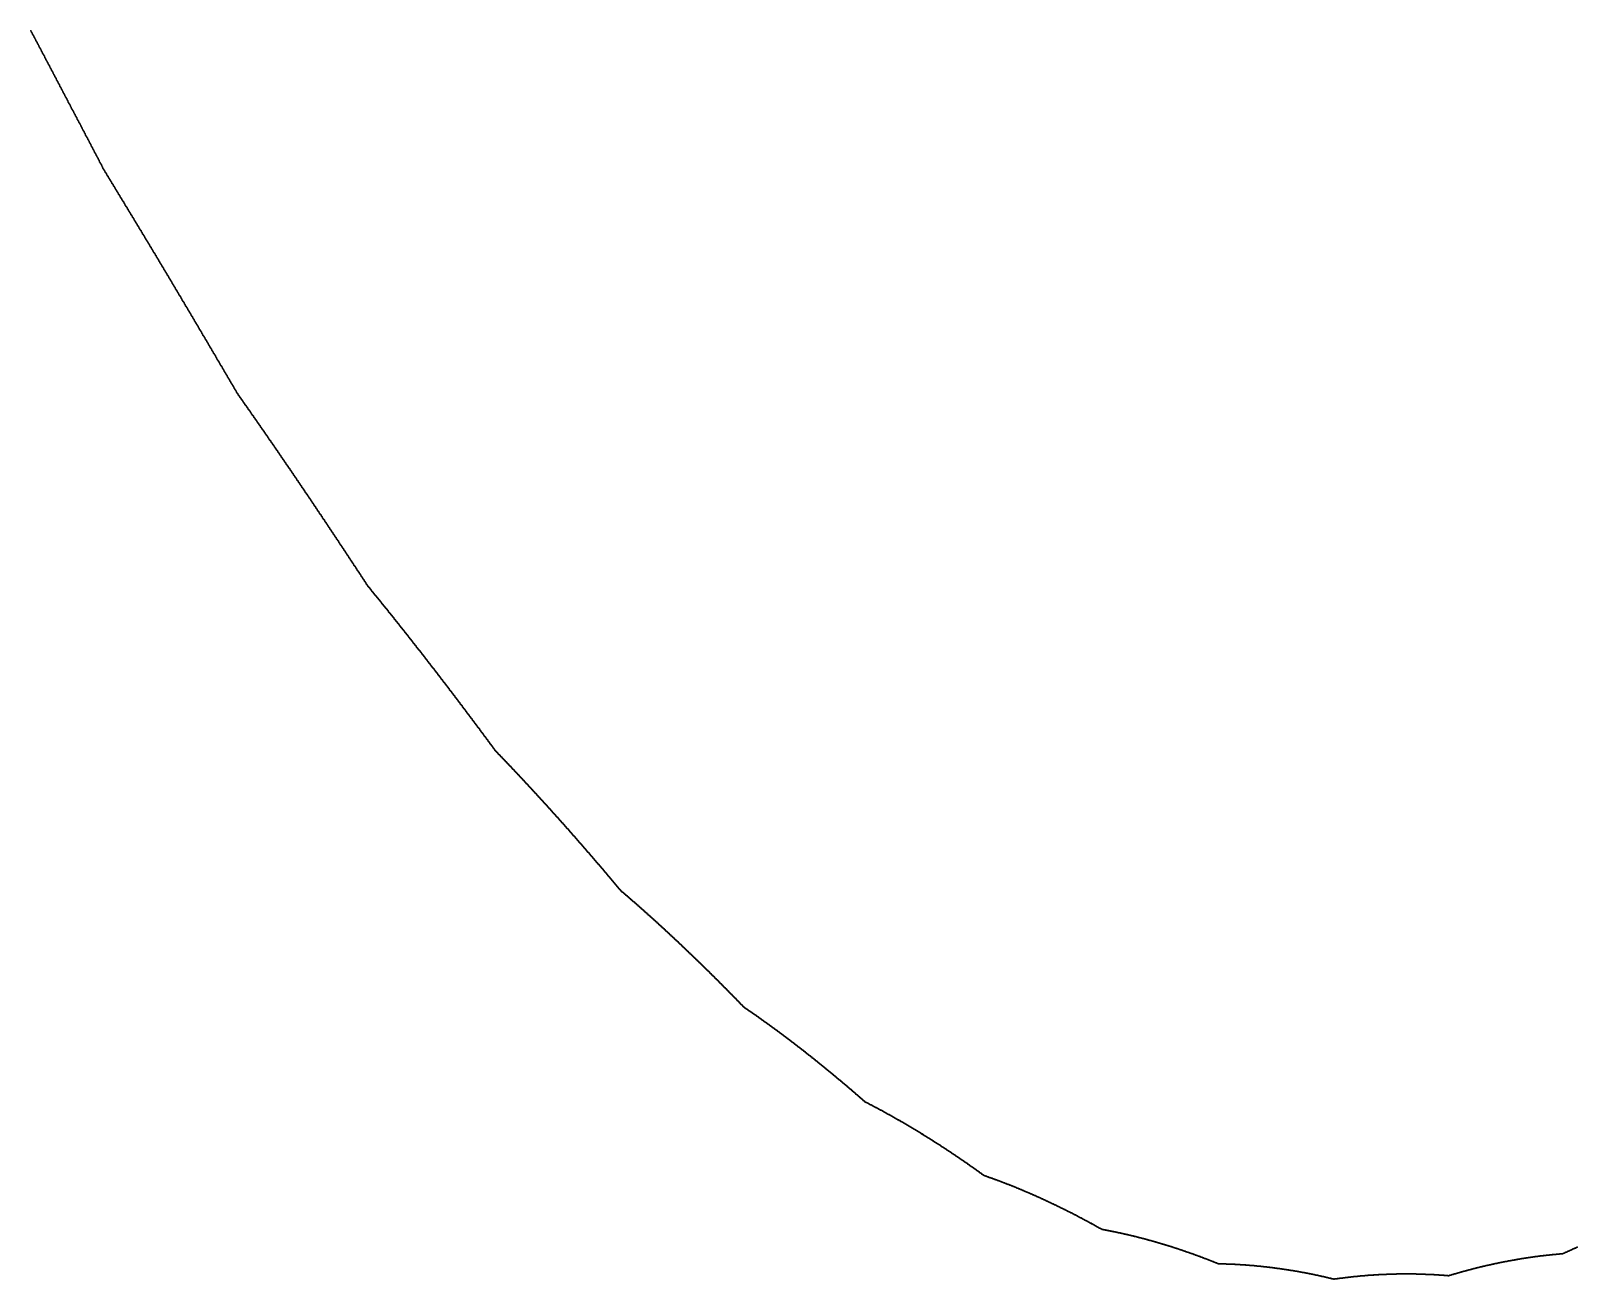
# Model space of a CAD drawing. Header units: metres. Extents: x 0 to 360, y 46 to 216.
# Drawn here: x 253.85 to 269.99, y 46.34 to 59.37 of the extents above; entities that cross this region are included whole.
import ezdxf

# ---------------------------------------------------------------- set-up
doc = ezdxf.new("R2010")
doc.units = ezdxf.units.M

msp = doc.modelspace()

# ---------------------------------------------------------------- linework, layer by layer
for p in [(253.853, 59.369), (253.859, 59.358), (253.864, 59.347), (253.87, 59.336), (253.876, 59.325), (253.882, 59.314), (253.888, 59.303), (253.893, 59.292), (253.899, 59.281), (253.905, 59.27), (253.911, 59.259), (253.917, 59.248), (253.923, 59.237), (253.928, 59.226), (253.934, 59.215), (253.94, 59.203), (253.946, 59.192), (253.952, 59.181), (253.958, 59.17), (253.963, 59.159), (253.969, 59.148), (253.975, 59.137), (253.981, 59.126), (253.987, 59.115), (253.993, 59.104), (253.998, 59.093), (254.004, 59.082), (254.01, 59.071), (254.016, 59.06), (254.022, 59.048), (254.028, 59.037), (254.033, 59.026), (254.039, 59.015), (254.045, 59.004), (254.051, 58.993), (254.057, 58.982), (254.063, 58.971), (254.068, 58.96), (254.074, 58.949), (254.08, 58.938), (254.086, 58.927), (254.092, 58.915), (254.098, 58.904), (254.103, 58.893), (254.109, 58.882), (254.115, 58.871), (254.121, 58.86), (254.127, 58.849), (254.133, 58.838), (254.138, 58.827), (254.144, 58.816), (254.15, 58.805), (254.156, 58.793), (254.162, 58.782), (254.168, 58.771), (254.173, 58.76), (254.179, 58.749), (254.185, 58.738), (254.191, 58.727), (254.197, 58.716), (254.203, 58.705), (254.208, 58.694), (254.214, 58.682), (254.22, 58.671), (254.226, 58.66), (254.232, 58.649), (254.238, 58.638), (254.243, 58.627), (254.249, 58.616), (254.255, 58.605), (254.261, 58.594), (254.267, 58.583), (254.273, 58.571), (254.278, 58.56), (254.284, 58.549), (254.29, 58.538), (254.296, 58.527), (254.302, 58.516), (254.308, 58.505), (254.313, 58.494), (254.319, 58.483), (254.325, 58.471), (254.331, 58.46), (254.337, 58.449), (254.343, 58.438), (254.348, 58.427), (254.354, 58.416), (254.36, 58.405), (254.366, 58.394), (254.372, 58.382), (254.378, 58.371), (254.383, 58.36), (254.389, 58.349), (254.395, 58.338), (254.401, 58.327), (254.407, 58.316), (254.413, 58.305), (254.418, 58.294), (254.424, 58.282), (254.43, 58.271), (254.436, 58.26), (254.442, 58.249), (254.448, 58.238), (254.453, 58.227), (254.459, 58.216), (254.465, 58.205), (254.471, 58.193), (254.477, 58.182), (254.483, 58.171), (254.488, 58.16), (254.494, 58.149), (254.5, 58.138), (254.506, 58.127), (254.512, 58.115), (254.518, 58.104), (254.523, 58.093), (254.529, 58.082), (254.535, 58.071), (254.541, 58.06), (254.547, 58.049), (254.553, 58.038), (254.558, 58.026), (254.564, 58.015), (254.57, 58.004), (254.576, 57.993), (254.582, 57.982), (254.588, 57.971), (254.593, 57.96), (254.599, 57.948), (254.605, 57.936), (254.611, 57.924), (254.617, 57.914), (254.623, 57.905), (254.628, 57.895), (254.634, 57.886), (254.64, 57.876), (254.646, 57.867), (254.652, 57.857), (254.658, 57.848), (254.663, 57.838), (254.669, 57.829), (254.675, 57.819), (254.681, 57.81), (254.687, 57.8), (254.693, 57.79), (254.698, 57.781), (254.704, 57.771), (254.71, 57.762), (254.716, 57.752), (254.722, 57.743), (254.728, 57.733), (254.733, 57.723), (254.739, 57.714), (254.745, 57.704), (254.751, 57.695), (254.757, 57.685), (254.763, 57.676), (254.768, 57.666), (254.774, 57.656), (254.78, 57.647), (254.786, 57.637), (254.792, 57.628), (254.798, 57.618), (254.803, 57.608), (254.809, 57.599), (254.815, 57.589), (254.821, 57.58), (254.827, 57.57), (254.833, 57.56), (254.838, 57.551), (254.844, 57.541), (254.85, 57.532), (254.856, 57.522), (254.862, 57.512), (254.868, 57.503), (254.873, 57.493), (254.879, 57.483), (254.885, 57.474), (254.891, 57.464), (254.897, 57.454), (254.903, 57.445), (254.908, 57.435), (254.914, 57.426), (254.92, 57.416), (254.926, 57.406), (254.932, 57.397), (254.938, 57.387), (254.943, 57.377), (254.949, 57.368), (254.955, 57.358), (254.961, 57.348), (254.967, 57.339), (254.973, 57.329), (254.978, 57.319), (254.984, 57.31), (254.99, 57.3), (254.996, 57.29), (255.002, 57.281), (255.008, 57.271), (255.013, 57.261), (255.019, 57.252), (255.025, 57.242), (255.031, 57.232), (255.037, 57.222), (255.043, 57.213), (255.048, 57.203), (255.054, 57.193), (255.06, 57.184), (255.066, 57.174), (255.072, 57.164), (255.078, 57.155), (255.083, 57.145), (255.089, 57.135), (255.095, 57.125), (255.101, 57.116), (255.107, 57.106), (255.113, 57.096), (255.118, 57.087), (255.124, 57.077), (255.13, 57.067), (255.136, 57.057), (255.142, 57.048), (255.148, 57.038), (255.153, 57.028), (255.159, 57.019), (255.165, 57.009), (255.171, 56.999), (255.177, 56.989), (255.183, 56.98), (255.188, 56.97), (255.194, 56.96), (255.2, 56.95), (255.206, 56.941), (255.212, 56.931), (255.218, 56.921), (255.223, 56.911), (255.229, 56.902), (255.235, 56.892), (255.241, 56.882), (255.247, 56.872), (255.253, 56.862), (255.258, 56.853), (255.264, 56.843), (255.27, 56.833), (255.276, 56.823), (255.282, 56.814), (255.288, 56.804), (255.293, 56.794), (255.299, 56.784), (255.305, 56.774), (255.311, 56.765), (255.317, 56.755), (255.323, 56.745), (255.328, 56.735), (255.334, 56.726), (255.34, 56.716), (255.346, 56.706), (255.352, 56.696), (255.358, 56.686), (255.363, 56.677), (255.369, 56.667), (255.375, 56.657), (255.381, 56.647), (255.387, 56.637), (255.393, 56.627), (255.398, 56.618), (255.404, 56.608), (255.41, 56.598), (255.416, 56.588), (255.422, 56.578), (255.428, 56.569), (255.433, 56.559), (255.439, 56.549), (255.445, 56.539), (255.451, 56.529), (255.457, 56.519), (255.463, 56.51), (255.468, 56.5), (255.474, 56.49), (255.48, 56.48), (255.486, 56.47), (255.492, 56.46), (255.498, 56.451), (255.503, 56.441), (255.509, 56.431), (255.515, 56.421), (255.521, 56.411), (255.527, 56.401), (255.533, 56.391), (255.538, 56.382), (255.544, 56.372), (255.55, 56.362), (255.556, 56.352), (255.562, 56.342), (255.568, 56.332), (255.574, 56.322), (255.579, 56.313), (255.585, 56.303), (255.591, 56.293), (255.597, 56.283), (255.603, 56.273), (255.609, 56.263), (255.614, 56.253), (255.62, 56.243), (255.626, 56.234), (255.632, 56.224), (255.638, 56.214), (255.644, 56.204), (255.649, 56.194), (255.655, 56.184), (255.661, 56.174), (255.667, 56.164), (255.673, 56.154), (255.679, 56.145), (255.684, 56.135), (255.69, 56.125), (255.696, 56.115), (255.702, 56.105), (255.708, 56.095), (255.714, 56.085), (255.719, 56.075), (255.725, 56.065), (255.731, 56.055), (255.737, 56.045), (255.743, 56.036), (255.749, 56.026), (255.754, 56.016), (255.76, 56.006), (255.766, 55.996), (255.772, 55.986), (255.778, 55.976), (255.784, 55.966), (255.789, 55.956), (255.795, 55.946), (255.801, 55.936), (255.807, 55.926), (255.813, 55.916), (255.819, 55.907), (255.824, 55.897), (255.83, 55.887), (255.836, 55.877), (255.842, 55.867), (255.848, 55.857), (255.854, 55.847), (255.859, 55.837), (255.865, 55.827), (255.871, 55.817), (255.877, 55.807), (255.883, 55.797), (255.889, 55.787), (255.894, 55.777), (255.9, 55.767), (255.906, 55.757), (255.912, 55.747), (255.918, 55.737), (255.924, 55.727), (255.929, 55.717), (255.935, 55.708), (255.941, 55.698), (255.947, 55.688), (255.953, 55.678), (255.959, 55.668), (255.965, 55.658), (255.97, 55.648), (255.976, 55.638), (255.982, 55.628), (255.988, 55.618), (255.994, 55.608), (256, 55.596), (256.005, 55.587), (256.011, 55.578), (256.017, 55.57), (256.023, 55.562), (256.029, 55.553), (256.035, 55.545), (256.04, 55.537), (256.046, 55.529), (256.052, 55.52), (256.058, 55.512), (256.064, 55.504), (256.07, 55.495), (256.075, 55.487), (256.081, 55.479), (256.087, 55.47), (256.093, 55.462), (256.099, 55.454), (256.105, 55.445), (256.11, 55.437), (256.116, 55.429), (256.122, 55.42), (256.128, 55.412), (256.134, 55.404), (256.14, 55.395), (256.145, 55.387), (256.151, 55.379), (256.157, 55.37), (256.163, 55.362), (256.169, 55.354), (256.175, 55.345), (256.18, 55.337), (256.186, 55.329), (256.192, 55.32), (256.198, 55.312), (256.204, 55.303), (256.21, 55.295), (256.215, 55.287), (256.221, 55.278), (256.227, 55.27), (256.233, 55.262), (256.239, 55.253), (256.245, 55.245), (256.25, 55.236), (256.256, 55.228), (256.262, 55.219), (256.268, 55.211), (256.274, 55.203), (256.28, 55.194), (256.286, 55.186), (256.291, 55.177), (256.297, 55.169), (256.303, 55.161), (256.309, 55.152), (256.315, 55.144), (256.321, 55.135), (256.326, 55.127), (256.332, 55.118), (256.338, 55.11), (256.344, 55.101), (256.35, 55.093), (256.356, 55.084), (256.361, 55.076), (256.367, 55.068), (256.373, 55.059), (256.379, 55.051), (256.385, 55.042), (256.391, 55.034), (256.396, 55.025), (256.402, 55.017), (256.408, 55.008), (256.414, 55), (256.42, 54.991), (256.426, 54.983), (256.431, 54.974), (256.437, 54.966), (256.443, 54.957), (256.449, 54.949), (256.455, 54.94), (256.461, 54.932), (256.466, 54.923), (256.472, 54.915), (256.478, 54.906), (256.484, 54.898), (256.49, 54.889), (256.496, 54.881), (256.501, 54.872), (256.507, 54.863), (256.513, 54.855), (256.519, 54.846), (256.525, 54.838), (256.531, 54.829), (256.537, 54.821), (256.542, 54.812), (256.548, 54.804), (256.554, 54.795), (256.56, 54.786), (256.566, 54.778), (256.572, 54.769), (256.577, 54.761), (256.583, 54.752), (256.589, 54.744), (256.595, 54.735), (256.601, 54.726), (256.607, 54.718), (256.612, 54.709), (256.618, 54.701), (256.624, 54.692), (256.63, 54.683), (256.636, 54.675), (256.642, 54.666), (256.647, 54.658), (256.653, 54.649), (256.659, 54.64), (256.665, 54.632), (256.671, 54.623), (256.677, 54.615), (256.682, 54.606), (256.688, 54.597), (256.694, 54.589), (256.7, 54.58), (256.706, 54.571), (256.712, 54.563), (256.717, 54.554), (256.723, 54.545), (256.729, 54.537), (256.735, 54.528), (256.741, 54.52), (256.747, 54.511), (256.753, 54.502), (256.758, 54.494), (256.764, 54.485), (256.77, 54.476), (256.776, 54.468), (256.782, 54.459), (256.788, 54.45), (256.793, 54.442), (256.799, 54.433), (256.805, 54.424), (256.811, 54.415), (256.817, 54.407), (256.823, 54.398), (256.828, 54.389), (256.834, 54.381), (256.84, 54.372), (256.846, 54.363), (256.852, 54.355), (256.858, 54.346), (256.863, 54.337), (256.869, 54.328), (256.875, 54.32), (256.881, 54.311), (256.887, 54.302), (256.893, 54.294), (256.898, 54.285), (256.904, 54.276), (256.91, 54.267), (256.916, 54.259), (256.922, 54.25), (256.928, 54.241), (256.934, 54.232), (256.939, 54.224), (256.945, 54.215), (256.951, 54.206), (256.957, 54.198), (256.963, 54.189), (256.969, 54.18), (256.974, 54.171), (256.98, 54.162), (256.986, 54.154), (256.992, 54.145), (256.998, 54.136), (257.004, 54.127), (257.009, 54.119), (257.015, 54.11), (257.021, 54.101), (257.027, 54.092), (257.033, 54.084), (257.039, 54.075), (257.044, 54.066), (257.05, 54.057), (257.056, 54.048), (257.062, 54.04), (257.068, 54.031), (257.074, 54.022), (257.079, 54.013), (257.085, 54.004), (257.091, 53.996), (257.097, 53.987), (257.103, 53.978), (257.109, 53.969), (257.115, 53.96), (257.12, 53.952), (257.126, 53.943), (257.132, 53.934), (257.138, 53.925), (257.144, 53.916), (257.15, 53.907), (257.155, 53.899), (257.161, 53.89), (257.167, 53.881), (257.173, 53.872), (257.179, 53.863), (257.185, 53.854), (257.19, 53.846), (257.196, 53.837), (257.202, 53.828), (257.208, 53.819), (257.214, 53.81), (257.22, 53.801), (257.225, 53.792), (257.231, 53.784), (257.237, 53.775), (257.243, 53.766), (257.249, 53.757), (257.255, 53.748), (257.26, 53.739), (257.266, 53.73), (257.272, 53.721), (257.278, 53.713), (257.284, 53.704), (257.29, 53.695), (257.296, 53.686), (257.301, 53.677), (257.307, 53.668), (257.313, 53.659), (257.319, 53.65), (257.325, 53.641), (257.331, 53.633), (257.336, 53.624), (257.342, 53.615), (257.348, 53.606), (257.354, 53.597), (257.36, 53.587), (257.366, 53.578), (257.371, 53.57), (257.377, 53.563), (257.383, 53.556), (257.389, 53.549), (257.395, 53.542), (257.401, 53.535), (257.406, 53.528), (257.412, 53.52), (257.418, 53.513), (257.424, 53.506), (257.43, 53.499), (257.436, 53.492), (257.441, 53.485), (257.447, 53.478), (257.453, 53.47), (257.459, 53.463), (257.465, 53.456), (257.471, 53.449), (257.477, 53.442), (257.482, 53.434), (257.488, 53.427), (257.494, 53.42), (257.5, 53.413), (257.506, 53.406), (257.512, 53.398), (257.517, 53.391), (257.523, 53.384), (257.529, 53.377), (257.535, 53.37), (257.541, 53.362), (257.547, 53.355), (257.552, 53.348), (257.558, 53.341), (257.564, 53.333), (257.57, 53.326), (257.576, 53.319), (257.582, 53.312), (257.587, 53.304), (257.593, 53.297), (257.599, 53.29), (257.605, 53.282), (257.611, 53.275), (257.617, 53.268), (257.623, 53.261), (257.628, 53.253), (257.634, 53.246), (257.64, 53.239), (257.646, 53.231), (257.652, 53.224), (257.658, 53.217), (257.663, 53.21), (257.669, 53.202), (257.675, 53.195), (257.681, 53.188), (257.687, 53.18), (257.693, 53.173), (257.698, 53.166), (257.704, 53.158), (257.71, 53.151), (257.716, 53.144), (257.722, 53.136), (257.728, 53.129), (257.733, 53.121), (257.739, 53.114), (257.745, 53.107), (257.751, 53.099), (257.757, 53.092), (257.763, 53.085), (257.769, 53.077), (257.774, 53.07), (257.78, 53.062), (257.786, 53.055), (257.792, 53.048), (257.798, 53.04), (257.804, 53.033), (257.809, 53.025), (257.815, 53.018), (257.821, 53.011), (257.827, 53.003), (257.833, 52.996), (257.839, 52.988), (257.844, 52.981), (257.85, 52.973), (257.856, 52.966), (257.862, 52.959), (257.868, 52.951), (257.874, 52.944), (257.879, 52.936), (257.885, 52.929), (257.891, 52.921), (257.897, 52.914), (257.903, 52.906), (257.909, 52.899), (257.915, 52.891), (257.92, 52.884), (257.926, 52.877), (257.932, 52.869), (257.938, 52.862), (257.944, 52.854), (257.95, 52.847), (257.955, 52.839), (257.961, 52.832), (257.967, 52.824), (257.973, 52.817), (257.979, 52.809), (257.985, 52.801), (257.99, 52.794), (257.996, 52.786), (258.002, 52.779), (258.008, 52.771), (258.014, 52.764), (258.02, 52.756), (258.025, 52.749), (258.031, 52.741), (258.037, 52.734), (258.043, 52.726), (258.049, 52.719), (258.055, 52.711), (258.061, 52.703), (258.066, 52.696), (258.072, 52.688), (258.078, 52.681), (258.084, 52.673), (258.09, 52.666), (258.096, 52.658), (258.101, 52.65), (258.107, 52.643), (258.113, 52.635), (258.119, 52.628), (258.125, 52.62), (258.131, 52.612), (258.136, 52.605), (258.142, 52.597), (258.148, 52.59), (258.154, 52.582), (258.16, 52.574), (258.166, 52.567), (258.172, 52.559), (258.177, 52.551), (258.183, 52.544), (258.189, 52.536), (258.195, 52.529), (258.201, 52.521), (258.207, 52.513), (258.212, 52.506), (258.218, 52.498), (258.224, 52.49), (258.23, 52.483), (258.236, 52.475), (258.242, 52.467), (258.247, 52.46), (258.253, 52.452), (258.259, 52.444), (258.265, 52.437), (258.271, 52.429), (258.277, 52.421), (258.282, 52.413), (258.288, 52.406), (258.294, 52.398), (258.3, 52.39), (258.306, 52.383), (258.312, 52.375), (258.318, 52.367), (258.323, 52.36), (258.329, 52.352), (258.335, 52.344), (258.341, 52.336), (258.347, 52.329), (258.353, 52.321), (258.358, 52.313), (258.364, 52.305), (258.37, 52.298), (258.376, 52.29), (258.382, 52.282), (258.388, 52.274), (258.393, 52.267), (258.399, 52.259), (258.405, 52.251), (258.411, 52.243), (258.417, 52.236), (258.423, 52.228), (258.429, 52.22), (258.434, 52.212), (258.44, 52.205), (258.446, 52.197), (258.452, 52.189), (258.458, 52.181), (258.464, 52.173), (258.469, 52.166), (258.475, 52.158), (258.481, 52.15), (258.487, 52.142), (258.493, 52.134), (258.499, 52.127), (258.504, 52.119), (258.51, 52.111), (258.516, 52.103), (258.522, 52.095), (258.528, 52.087), (258.534, 52.08), (258.54, 52.072), (258.545, 52.064), (258.551, 52.056), (258.557, 52.048), (258.563, 52.04), (258.569, 52.033), (258.575, 52.025), (258.58, 52.017), (258.586, 52.009), (258.592, 52.001), (258.598, 51.993), (258.604, 51.985), (258.61, 51.978), (258.615, 51.97), (258.621, 51.962), (258.627, 51.954), (258.633, 51.946), (258.639, 51.938), (258.645, 51.93), (258.65, 51.922), (258.656, 51.914), (258.662, 51.907), (258.668, 51.899), (258.674, 51.891), (258.68, 51.883), (258.686, 51.875), (258.691, 51.867), (258.697, 51.858), (258.703, 51.851), (258.709, 51.845), (258.715, 51.839), (258.721, 51.833), (258.726, 51.827), (258.732, 51.821), (258.738, 51.815), (258.744, 51.809), (258.75, 51.803), (258.756, 51.797), (258.761, 51.79), (258.767, 51.784), (258.773, 51.778), (258.779, 51.772), (258.785, 51.766), (258.791, 51.76), (258.797, 51.754), (258.802, 51.748), (258.808, 51.742), (258.814, 51.736), (258.82, 51.73), (258.826, 51.723), (258.832, 51.717), (258.837, 51.711), (258.843, 51.705), (258.849, 51.699), (258.855, 51.693), (258.861, 51.687), (258.867, 51.68), (258.872, 51.674), (258.878, 51.668), (258.884, 51.662), (258.89, 51.656), (258.896, 51.65), (258.902, 51.643), (258.908, 51.637), (258.913, 51.631), (258.919, 51.625), (258.925, 51.619), (258.931, 51.612), (258.937, 51.606), (258.943, 51.6), (258.948, 51.594), (258.954, 51.587), (258.96, 51.581), (258.966, 51.575), (258.972, 51.569), (258.978, 51.563), (258.983, 51.556), (258.989, 51.55), (258.995, 51.544), (259.001, 51.538), (259.007, 51.531), (259.013, 51.525), (259.019, 51.519), (259.024, 51.512), (259.03, 51.506), (259.036, 51.5), (259.042, 51.494), (259.048, 51.487), (259.054, 51.481), (259.059, 51.475), (259.065, 51.468), (259.071, 51.462), (259.077, 51.456), (259.083, 51.449), (259.089, 51.443), (259.094, 51.437), (259.1, 51.43), (259.106, 51.424), (259.112, 51.418), (259.118, 51.411), (259.124, 51.405), (259.13, 51.399), (259.135, 51.392), (259.141, 51.386), (259.147, 51.38), (259.153, 51.373), (259.159, 51.367), (259.165, 51.36), (259.17, 51.354), (259.176, 51.348), (259.182, 51.341), (259.188, 51.335), (259.194, 51.328), (259.2, 51.322), (259.205, 51.316), (259.211, 51.309), (259.217, 51.303), (259.223, 51.296), (259.229, 51.29), (259.235, 51.283), (259.241, 51.277), (259.246, 51.271), (259.252, 51.264), (259.258, 51.258), (259.264, 51.251), (259.27, 51.245), (259.276, 51.238), (259.281, 51.232), (259.287, 51.225), (259.293, 51.219), (259.299, 51.212), (259.305, 51.206), (259.311, 51.199), (259.316, 51.193), (259.322, 51.186), (259.328, 51.18), (259.334, 51.173), (259.34, 51.167), (259.346, 51.16), (259.352, 51.154), (259.357, 51.147), (259.363, 51.141), (259.369, 51.134), (259.375, 51.128), (259.381, 51.121), (259.387, 51.115), (259.392, 51.108), (259.398, 51.101), (259.404, 51.095), (259.41, 51.088), (259.416, 51.082), (259.422, 51.075), (259.427, 51.069), (259.433, 51.062), (259.439, 51.055), (259.445, 51.049), (259.451, 51.042), (259.457, 51.036), (259.463, 51.029), (259.468, 51.022), (259.474, 51.016), (259.48, 51.009), (259.486, 51.003), (259.492, 50.996), (259.498, 50.989), (259.503, 50.983), (259.509, 50.976), (259.515, 50.969), (259.521, 50.963), (259.527, 50.956), (259.533, 50.95), (259.539, 50.943), (259.544, 50.936), (259.55, 50.93), (259.556, 50.923), (259.562, 50.916), (259.568, 50.91), (259.574, 50.903), (259.579, 50.896), (259.585, 50.889), (259.591, 50.883), (259.597, 50.876), (259.603, 50.869), (259.609, 50.863), (259.614, 50.856), (259.62, 50.849), (259.626, 50.843), (259.632, 50.836), (259.638, 50.829), (259.644, 50.822), (259.65, 50.816), (259.655, 50.809), (259.661, 50.802), (259.667, 50.795), (259.673, 50.789), (259.679, 50.782), (259.685, 50.775), (259.69, 50.768), (259.696, 50.762), (259.702, 50.755), (259.708, 50.748), (259.714, 50.741), (259.72, 50.735), (259.725, 50.728), (259.731, 50.721), (259.737, 50.714), (259.743, 50.707), (259.749, 50.701), (259.755, 50.694), (259.761, 50.687), (259.766, 50.68), (259.772, 50.673), (259.778, 50.667), (259.784, 50.66), (259.79, 50.653), (259.796, 50.646), (259.801, 50.639), (259.807, 50.632), (259.813, 50.626), (259.819, 50.619), (259.825, 50.612), (259.831, 50.605), (259.836, 50.598), (259.842, 50.591), (259.848, 50.585), (259.854, 50.578), (259.86, 50.571), (259.866, 50.564), (259.872, 50.557), (259.877, 50.55), (259.883, 50.543), (259.889, 50.536), (259.895, 50.529), (259.901, 50.523), (259.907, 50.516), (259.912, 50.509), (259.918, 50.502), (259.924, 50.495), (259.93, 50.488), (259.936, 50.481), (259.942, 50.474), (259.948, 50.467), (259.953, 50.46), (259.959, 50.453), (259.965, 50.446), (259.971, 50.44), (259.977, 50.433), (259.983, 50.426), (259.988, 50.419), (259.994, 50.412), (260, 50.405), (260.006, 50.397), (260.012, 50.391), (260.018, 50.386), (260.023, 50.381), (260.029, 50.376), (260.035, 50.371), (260.041, 50.366), (260.047, 50.361), (260.053, 50.356), (260.059, 50.351), (260.064, 50.346), (260.07, 50.341), (260.076, 50.336), (260.082, 50.331), (260.088, 50.326), (260.094, 50.321), (260.099, 50.316), (260.105, 50.311), (260.111, 50.306), (260.117, 50.3), (260.123, 50.295), (260.129, 50.29), (260.134, 50.285), (260.14, 50.28), (260.146, 50.275), (260.152, 50.27), (260.158, 50.265), (260.164, 50.26), (260.17, 50.255), (260.175, 50.249), (260.181, 50.244), (260.187, 50.239), (260.193, 50.234), (260.199, 50.229), (260.205, 50.224), (260.21, 50.218), (260.216, 50.213), (260.222, 50.208), (260.228, 50.203), (260.234, 50.198), (260.24, 50.193), (260.246, 50.187), (260.251, 50.182), (260.257, 50.177), (260.263, 50.172), (260.269, 50.167), (260.275, 50.161), (260.281, 50.156), (260.286, 50.151), (260.292, 50.146), (260.298, 50.14), (260.304, 50.135), (260.31, 50.13), (260.316, 50.125), (260.321, 50.119), (260.327, 50.114), (260.333, 50.109), (260.339, 50.104), (260.345, 50.098), (260.351, 50.093), (260.357, 50.088), (260.362, 50.082), (260.368, 50.077), (260.374, 50.072), (260.38, 50.067), (260.386, 50.061), (260.392, 50.056), (260.397, 50.051), (260.403, 50.045), (260.409, 50.04), (260.415, 50.035), (260.421, 50.029), (260.427, 50.024), (260.432, 50.019), (260.438, 50.013), (260.444, 50.008), (260.45, 50.002), (260.456, 49.997), (260.462, 49.992), (260.468, 49.986), (260.473, 49.981), (260.479, 49.975), (260.485, 49.97), (260.491, 49.965), (260.497, 49.959), (260.503, 49.954), (260.508, 49.948), (260.514, 49.943), (260.52, 49.938), (260.526, 49.932), (260.532, 49.927), (260.538, 49.921), (260.544, 49.916), (260.549, 49.91), (260.555, 49.905), (260.561, 49.899), (260.567, 49.894), (260.573, 49.888), (260.579, 49.883), (260.584, 49.878), (260.59, 49.872), (260.596, 49.867), (260.602, 49.861), (260.608, 49.856), (260.614, 49.85), (260.619, 49.845), (260.625, 49.839), (260.631, 49.833), (260.637, 49.828), (260.643, 49.822), (260.649, 49.817), (260.655, 49.811), (260.66, 49.806), (260.666, 49.8), (260.672, 49.795), (260.678, 49.789), (260.684, 49.784), (260.69, 49.778), (260.695, 49.772), (260.701, 49.767), (260.707, 49.761), (260.713, 49.756), (260.719, 49.75), (260.725, 49.744), (260.731, 49.739), (260.736, 49.733), (260.742, 49.728), (260.748, 49.722), (260.754, 49.716), (260.76, 49.711), (260.766, 49.705), (260.771, 49.7), (260.777, 49.694), (260.783, 49.688), (260.789, 49.683), (260.795, 49.677), (260.801, 49.671), (260.807, 49.666), (260.812, 49.66), (260.818, 49.654), (260.824, 49.649), (260.83, 49.643), (260.836, 49.637), (260.842, 49.632), (260.847, 49.626), (260.853, 49.62), (260.859, 49.614), (260.865, 49.609), (260.871, 49.603), (260.877, 49.597), (260.882, 49.592), (260.888, 49.586), (260.894, 49.58), (260.9, 49.574), (260.906, 49.569), (260.912, 49.563), (260.918, 49.557), (260.923, 49.551), (260.929, 49.546), (260.935, 49.54), (260.941, 49.534), (260.947, 49.528), (260.953, 49.523), (260.958, 49.517), (260.964, 49.511), (260.97, 49.505), (260.976, 49.499), (260.982, 49.494), (260.988, 49.488), (260.994, 49.482), (260.999, 49.476), (261.005, 49.47), (261.011, 49.464), (261.017, 49.459), (261.023, 49.453), (261.029, 49.447), (261.034, 49.441), (261.04, 49.435), (261.046, 49.429), (261.052, 49.424), (261.058, 49.418), (261.064, 49.412), (261.069, 49.406), (261.075, 49.4), (261.081, 49.394), (261.087, 49.388), (261.093, 49.382), (261.099, 49.377), (261.105, 49.371), (261.11, 49.365), (261.116, 49.359), (261.122, 49.353), (261.128, 49.347), (261.134, 49.341), (261.14, 49.335), (261.145, 49.329), (261.151, 49.323), (261.157, 49.317), (261.163, 49.311), (261.169, 49.306), (261.175, 49.3), (261.181, 49.294), (261.186, 49.288), (261.192, 49.282), (261.198, 49.276), (261.204, 49.27), (261.21, 49.264), (261.216, 49.258), (261.221, 49.252), (261.227, 49.246), (261.233, 49.24), (261.239, 49.234), (261.245, 49.228), (261.251, 49.222), (261.256, 49.216), (261.262, 49.21), (261.268, 49.204), (261.274, 49.198), (261.28, 49.192), (261.286, 49.186), (261.292, 49.179), (261.297, 49.174), (261.303, 49.17), (261.309, 49.166), (261.315, 49.162), (261.321, 49.158), (261.327, 49.154), (261.332, 49.15), (261.338, 49.146), (261.344, 49.142), (261.35, 49.138), (261.356, 49.134), (261.362, 49.13), (261.368, 49.126), (261.373, 49.122), (261.379, 49.118), (261.385, 49.114), (261.391, 49.11), (261.397, 49.106), (261.403, 49.102), (261.408, 49.098), (261.414, 49.094), (261.42, 49.09), (261.426, 49.085), (261.432, 49.081), (261.438, 49.077), (261.443, 49.073), (261.449, 49.069), (261.455, 49.065), (261.461, 49.061), (261.467, 49.057), (261.473, 49.052), (261.479, 49.048), (261.484, 49.044), (261.49, 49.04), (261.496, 49.036), (261.502, 49.032), (261.508, 49.027), (261.514, 49.023), (261.519, 49.019), (261.525, 49.015), (261.531, 49.011), (261.537, 49.006), (261.543, 49.002), (261.549, 48.998), (261.555, 48.994), (261.56, 48.989), (261.566, 48.985), (261.572, 48.981), (261.578, 48.977), (261.584, 48.972), (261.59, 48.968), (261.595, 48.964), (261.601, 48.96), (261.607, 48.955), (261.613, 48.951), (261.619, 48.947), (261.625, 48.942), (261.63, 48.938), (261.636, 48.934), (261.642, 48.93), (261.648, 48.925), (261.654, 48.921), (261.66, 48.917), (261.666, 48.912), (261.671, 48.908), (261.677, 48.904), (261.683, 48.899), (261.689, 48.895), (261.695, 48.891), (261.701, 48.886), (261.706, 48.882), (261.712, 48.877), (261.718, 48.873), (261.724, 48.869), (261.73, 48.864), (261.736, 48.86), (261.742, 48.855), (261.747, 48.851), (261.753, 48.847), (261.759, 48.842), (261.765, 48.838), (261.771, 48.833), (261.777, 48.829), (261.782, 48.824), (261.788, 48.82), (261.794, 48.816), (261.8, 48.811), (261.806, 48.807), (261.812, 48.802), (261.817, 48.798), (261.823, 48.793), (261.829, 48.789), (261.835, 48.784), (261.841, 48.78), (261.847, 48.775), (261.853, 48.771), (261.858, 48.766), (261.864, 48.762), (261.87, 48.757), (261.876, 48.753), (261.882, 48.748), (261.888, 48.744), (261.893, 48.739), (261.899, 48.734), (261.905, 48.73), (261.911, 48.725), (261.917, 48.721), (261.923, 48.716), (261.929, 48.712), (261.934, 48.707), (261.94, 48.702), (261.946, 48.698), (261.952, 48.693), (261.958, 48.689), (261.964, 48.684), (261.969, 48.679), (261.975, 48.675), (261.981, 48.67), (261.987, 48.666), (261.993, 48.661), (261.999, 48.656), (262.005, 48.652), (262.01, 48.647), (262.016, 48.642), (262.022, 48.638), (262.028, 48.633), (262.034, 48.628), (262.04, 48.624), (262.045, 48.619), (262.051, 48.614), (262.057, 48.61), (262.063, 48.605), (262.069, 48.6), (262.075, 48.595), (262.08, 48.591), (262.086, 48.586), (262.092, 48.581), (262.098, 48.577), (262.104, 48.572), (262.11, 48.567), (262.116, 48.562), (262.121, 48.558), (262.127, 48.553), (262.133, 48.548), (262.139, 48.543), (262.145, 48.539), (262.151, 48.534), (262.156, 48.529), (262.162, 48.524), (262.168, 48.519), (262.174, 48.515), (262.18, 48.51), (262.186, 48.505), (262.192, 48.5), (262.197, 48.495), (262.203, 48.491), (262.209, 48.486), (262.215, 48.481), (262.221, 48.476), (262.227, 48.471), (262.232, 48.466), (262.238, 48.462), (262.244, 48.457), (262.25, 48.452), (262.256, 48.447), (262.262, 48.442), (262.267, 48.437), (262.273, 48.432), (262.279, 48.427), (262.285, 48.423), (262.291, 48.418), (262.297, 48.413), (262.303, 48.408), (262.308, 48.403), (262.314, 48.398), (262.32, 48.393), (262.326, 48.388), (262.332, 48.383), (262.338, 48.378), (262.343, 48.373), (262.349, 48.368), (262.355, 48.363), (262.361, 48.359), (262.367, 48.354), (262.373, 48.349), (262.379, 48.344), (262.384, 48.339), (262.39, 48.334), (262.396, 48.329), (262.402, 48.324), (262.408, 48.319), (262.414, 48.314), (262.419, 48.309), (262.425, 48.304), (262.431, 48.299), (262.437, 48.294), (262.443, 48.289), (262.449, 48.284), (262.454, 48.279), (262.46, 48.273), (262.466, 48.268), (262.472, 48.263), (262.478, 48.258), (262.484, 48.253), (262.49, 48.248), (262.495, 48.243), (262.501, 48.238), (262.507, 48.233), (262.513, 48.228), (262.519, 48.223), (262.525, 48.218), (262.53, 48.213), (262.536, 48.208), (262.542, 48.202), (262.548, 48.197), (262.554, 48.192), (262.56, 48.187), (262.565, 48.184), (262.571, 48.181), (262.577, 48.178), (262.583, 48.175), (262.589, 48.172), (262.595, 48.169), (262.601, 48.166), (262.606, 48.163), (262.612, 48.16), (262.618, 48.157), (262.624, 48.154), (262.63, 48.151), (262.636, 48.148), (262.641, 48.145), (262.647, 48.142), (262.653, 48.139), (262.659, 48.136), (262.665, 48.132), (262.671, 48.129), (262.677, 48.126), (262.682, 48.123), (262.688, 48.12), (262.694, 48.117), (262.7, 48.114), (262.706, 48.111), (262.712, 48.107), (262.717, 48.104), (262.723, 48.101), (262.729, 48.098), (262.735, 48.095), (262.741, 48.092), (262.747, 48.088), (262.752, 48.085), (262.758, 48.082), (262.764, 48.079), (262.77, 48.076), (262.776, 48.072), (262.782, 48.069), (262.788, 48.066), (262.793, 48.063), (262.799, 48.059), (262.805, 48.056), (262.811, 48.053), (262.817, 48.05), (262.823, 48.046), (262.828, 48.043), (262.834, 48.04), (262.84, 48.037), (262.846, 48.033), (262.852, 48.03), (262.858, 48.027), (262.864, 48.023), (262.869, 48.02), (262.875, 48.017), (262.881, 48.014), (262.887, 48.01), (262.893, 48.007), (262.899, 48.003), (262.904, 48), (262.91, 47.997), (262.916, 47.993), (262.922, 47.99), (262.928, 47.987), (262.934, 47.983), (262.939, 47.98), (262.945, 47.977), (262.951, 47.973), (262.957, 47.97), (262.963, 47.966), (262.969, 47.963), (262.975, 47.96), (262.98, 47.956), (262.986, 47.953), (262.992, 47.949), (262.998, 47.946), (263.004, 47.942), (263.01, 47.939), (263.015, 47.935), (263.021, 47.932), (263.027, 47.929), (263.033, 47.925), (263.039, 47.922), (263.045, 47.918), (263.05, 47.915), (263.056, 47.911), (263.062, 47.908), (263.068, 47.904), (263.074, 47.901), (263.08, 47.897), (263.086, 47.894), (263.091, 47.89), (263.097, 47.886), (263.103, 47.883), (263.109, 47.879), (263.115, 47.876), (263.121, 47.872), (263.126, 47.869), (263.132, 47.865), (263.138, 47.862), (263.144, 47.858), (263.15, 47.854), (263.156, 47.851), (263.162, 47.847), (263.167, 47.844), (263.173, 47.84), (263.179, 47.836), (263.185, 47.833), (263.191, 47.829), (263.197, 47.825), (263.202, 47.822), (263.208, 47.818), (263.214, 47.814), (263.22, 47.811), (263.226, 47.807), (263.232, 47.803), (263.237, 47.8), (263.243, 47.796), (263.249, 47.792), (263.255, 47.789), (263.261, 47.785), (263.267, 47.781), (263.273, 47.778), (263.278, 47.774), (263.284, 47.77), (263.29, 47.766), (263.296, 47.763), (263.302, 47.759), (263.308, 47.755), (263.313, 47.751), (263.319, 47.748), (263.325, 47.744), (263.331, 47.74), (263.337, 47.736), (263.343, 47.733), (263.348, 47.729), (263.354, 47.725), (263.36, 47.721), (263.366, 47.717), (263.372, 47.714), (263.378, 47.71), (263.384, 47.706), (263.389, 47.702), (263.395, 47.698), (263.401, 47.695), (263.407, 47.691), (263.413, 47.687), (263.419, 47.683), (263.424, 47.679), (263.43, 47.675), (263.436, 47.671), (263.442, 47.668), (263.448, 47.664), (263.454, 47.66), (263.46, 47.656), (263.465, 47.652), (263.471, 47.648), (263.477, 47.644), (263.483, 47.64), (263.489, 47.636), (263.495, 47.632), (263.5, 47.628), (263.506, 47.625), (263.512, 47.621), (263.518, 47.617), (263.524, 47.613), (263.53, 47.609), (263.535, 47.605), (263.541, 47.601), (263.547, 47.597), (263.553, 47.593), (263.559, 47.589), (263.565, 47.585), (263.571, 47.581), (263.576, 47.577), (263.582, 47.573), (263.588, 47.569), (263.594, 47.565), (263.6, 47.561), (263.606, 47.557), (263.611, 47.553), (263.617, 47.549), (263.623, 47.545), (263.629, 47.541), (263.635, 47.537), (263.641, 47.533), (263.646, 47.528), (263.652, 47.524), (263.658, 47.52), (263.664, 47.516), (263.67, 47.512), (263.676, 47.508), (263.682, 47.504), (263.687, 47.5), (263.693, 47.496), (263.699, 47.492), (263.705, 47.487), (263.711, 47.483), (263.717, 47.479), (263.722, 47.475), (263.728, 47.471), (263.734, 47.467), (263.74, 47.463), (263.746, 47.459), (263.752, 47.454), (263.757, 47.45), (263.763, 47.446), (263.769, 47.442), (263.775, 47.438), (263.781, 47.433), (263.787, 47.429), (263.793, 47.425), (263.798, 47.421), (263.804, 47.417), (263.81, 47.415), (263.816, 47.413), (263.822, 47.411), (263.828, 47.409), (263.833, 47.407), (263.839, 47.405), (263.845, 47.402), (263.851, 47.4), (263.857, 47.398), (263.863, 47.396), (263.868, 47.394), (263.874, 47.392), (263.88, 47.39), (263.886, 47.388), (263.892, 47.386), (263.898, 47.384), (263.904, 47.381), (263.909, 47.379), (263.915, 47.377), (263.921, 47.375), (263.927, 47.373), (263.933, 47.371), (263.939, 47.369), (263.944, 47.366), (263.95, 47.364), (263.956, 47.362), (263.962, 47.36), (263.968, 47.358), (263.974, 47.355), (263.979, 47.353), (263.985, 47.351), (263.991, 47.349), (263.997, 47.347), (264.003, 47.344), (264.009, 47.342), (264.015, 47.34), (264.02, 47.338), (264.026, 47.335), (264.032, 47.333), (264.038, 47.331), (264.044, 47.328), (264.05, 47.326), (264.055, 47.324), (264.061, 47.322), (264.067, 47.319), (264.073, 47.317), (264.079, 47.315), (264.085, 47.312), (264.09, 47.31), (264.096, 47.308), (264.102, 47.305), (264.108, 47.303), (264.114, 47.301), (264.12, 47.298), (264.126, 47.296), (264.131, 47.294), (264.137, 47.291), (264.143, 47.289), (264.149, 47.286), (264.155, 47.284), (264.161, 47.282), (264.166, 47.279), (264.172, 47.277), (264.178, 47.274), (264.184, 47.272), (264.19, 47.27), (264.196, 47.267), (264.201, 47.265), (264.207, 47.262), (264.213, 47.26), (264.219, 47.257), (264.225, 47.255), (264.231, 47.252), (264.236, 47.25), (264.242, 47.247), (264.248, 47.245), (264.254, 47.242), (264.26, 47.24), (264.266, 47.237), (264.272, 47.235), (264.277, 47.232), (264.283, 47.23), (264.289, 47.227), (264.295, 47.225), (264.301, 47.222), (264.307, 47.22), (264.312, 47.217), (264.318, 47.214), (264.324, 47.212), (264.33, 47.209), (264.336, 47.207), (264.342, 47.204), (264.347, 47.201), (264.353, 47.199), (264.359, 47.196), (264.365, 47.194), (264.371, 47.191), (264.377, 47.188), (264.383, 47.186), (264.388, 47.183), (264.394, 47.18), (264.4, 47.178), (264.406, 47.175), (264.412, 47.172), (264.418, 47.17), (264.423, 47.167), (264.429, 47.164), (264.435, 47.162), (264.441, 47.159), (264.447, 47.156), (264.453, 47.154), (264.458, 47.151), (264.464, 47.148), (264.47, 47.146), (264.476, 47.143), (264.482, 47.14), (264.488, 47.137), (264.494, 47.135), (264.499, 47.132), (264.505, 47.129), (264.511, 47.126), (264.517, 47.123), (264.523, 47.121), (264.529, 47.118), (264.534, 47.115), (264.54, 47.112), (264.546, 47.11), (264.552, 47.107), (264.558, 47.104), (264.564, 47.101), (264.569, 47.098), (264.575, 47.095), (264.581, 47.093), (264.587, 47.09), (264.593, 47.087), (264.599, 47.084), (264.605, 47.081), (264.61, 47.078), (264.616, 47.075), (264.622, 47.073), (264.628, 47.07), (264.634, 47.067), (264.64, 47.064), (264.645, 47.061), (264.651, 47.058), (264.657, 47.055), (264.663, 47.052), (264.669, 47.049), (264.675, 47.046), (264.68, 47.043), (264.686, 47.04), (264.692, 47.037), (264.698, 47.035), (264.704, 47.032), (264.71, 47.029), (264.715, 47.026), (264.721, 47.023), (264.727, 47.02), (264.733, 47.017), (264.739, 47.014), (264.745, 47.011), (264.751, 47.008), (264.756, 47.005), (264.762, 47.002), (264.768, 46.999), (264.774, 46.995), (264.78, 46.992), (264.786, 46.989), (264.791, 46.986), (264.797, 46.983), (264.803, 46.98), (264.809, 46.977), (264.815, 46.974), (264.821, 46.971), (264.826, 46.968), (264.832, 46.965), (264.838, 46.962), (264.844, 46.959), (264.85, 46.955), (264.856, 46.952), (264.861, 46.949), (264.867, 46.946), (264.873, 46.943), (264.879, 46.94), (264.885, 46.937), (264.891, 46.934), (264.897, 46.93), (264.902, 46.927), (264.908, 46.924), (264.914, 46.921), (264.92, 46.918), (264.926, 46.914), (264.932, 46.911), (264.937, 46.908), (264.943, 46.905), (264.949, 46.902), (264.955, 46.898), (264.961, 46.895), (264.967, 46.892), (264.972, 46.889), (264.978, 46.886), (264.984, 46.882), (264.99, 46.879), (264.996, 46.876), (265.002, 46.872), (265.007, 46.869), (265.013, 46.866), (265.019, 46.863), (265.025, 46.859), (265.031, 46.856), (265.037, 46.854), (265.043, 46.853), (265.048, 46.852), (265.054, 46.851), (265.06, 46.85), (265.066, 46.849), (265.072, 46.848), (265.078, 46.846), (265.083, 46.845), (265.089, 46.844), (265.095, 46.843), (265.101, 46.842), (265.107, 46.841), (265.113, 46.84), (265.118, 46.839), (265.124, 46.837), (265.13, 46.836), (265.136, 46.835), (265.142, 46.834), (265.148, 46.833), (265.153, 46.831), (265.159, 46.83), (265.165, 46.829), (265.171, 46.828), (265.177, 46.827), (265.183, 46.825), (265.188, 46.824), (265.194, 46.823), (265.2, 46.822), (265.206, 46.82), (265.212, 46.819), (265.218, 46.818), (265.224, 46.817), (265.229, 46.815), (265.235, 46.814), (265.241, 46.813), (265.247, 46.812), (265.253, 46.81), (265.259, 46.809), (265.264, 46.808), (265.27, 46.806), (265.276, 46.805), (265.282, 46.804), (265.288, 46.802), (265.294, 46.801), (265.299, 46.8), (265.305, 46.798), (265.311, 46.797), (265.317, 46.795), (265.323, 46.794), (265.329, 46.793), (265.334, 46.791), (265.34, 46.79), (265.346, 46.789), (265.352, 46.787), (265.358, 46.786), (265.364, 46.784), (265.37, 46.783), (265.375, 46.781), (265.381, 46.78), (265.387, 46.779), (265.393, 46.777), (265.399, 46.776), (265.405, 46.774), (265.41, 46.773), (265.416, 46.771), (265.422, 46.77), (265.428, 46.768), (265.434, 46.767), (265.44, 46.765), (265.445, 46.764), (265.451, 46.762), (265.457, 46.761), (265.463, 46.759), (265.469, 46.758), (265.475, 46.756), (265.48, 46.755), (265.486, 46.753), (265.492, 46.751), (265.498, 46.75), (265.504, 46.748), (265.51, 46.747), (265.515, 46.745), (265.521, 46.743), (265.527, 46.742), (265.533, 46.74), (265.539, 46.739), (265.545, 46.737), (265.551, 46.735), (265.556, 46.734), (265.562, 46.732), (265.568, 46.731), (265.574, 46.729), (265.58, 46.727), (265.586, 46.726), (265.591, 46.724), (265.597, 46.722), (265.603, 46.721), (265.609, 46.719), (265.615, 46.717), (265.621, 46.715), (265.626, 46.714), (265.632, 46.712), (265.638, 46.71), (265.644, 46.709), (265.65, 46.707), (265.656, 46.705), (265.661, 46.703), (265.667, 46.702), (265.673, 46.7), (265.679, 46.698), (265.685, 46.696), (265.691, 46.695), (265.696, 46.693), (265.702, 46.691), (265.708, 46.689), (265.714, 46.687), (265.72, 46.686), (265.726, 46.684), (265.732, 46.682), (265.737, 46.68), (265.743, 46.678), (265.749, 46.676), (265.755, 46.675), (265.761, 46.673), (265.767, 46.671), (265.772, 46.669), (265.778, 46.667), (265.784, 46.665), (265.79, 46.663), (265.796, 46.661), (265.802, 46.66), (265.807, 46.658), (265.813, 46.656), (265.819, 46.654), (265.825, 46.652), (265.831, 46.65), (265.837, 46.648), (269.953, 46.65), (269.959, 46.652), (269.965, 46.655), (269.97, 46.657), (269.976, 46.66), (269.982, 46.663), (269.988, 46.665), (269.994, 46.668), (265.842, 46.646), (265.848, 46.644), (265.854, 46.642), (265.86, 46.64), (265.866, 46.638), (265.872, 46.636), (265.877, 46.634), (265.883, 46.632), (265.889, 46.63), (265.895, 46.628), (265.901, 46.626), (265.907, 46.624), (265.912, 46.622), (265.918, 46.62), (265.924, 46.618), (265.93, 46.616), (265.936, 46.614), (265.942, 46.612), (265.948, 46.61), (265.953, 46.608), (265.959, 46.606), (265.965, 46.604), (265.971, 46.602), (265.977, 46.6), (265.983, 46.598), (265.988, 46.596), (265.994, 46.593), (266, 46.591), (266.006, 46.589), (266.012, 46.587), (266.018, 46.585), (266.023, 46.583), (266.029, 46.581), (266.035, 46.579), (266.041, 46.576), (266.047, 46.574), (266.053, 46.572), (266.058, 46.57), (266.064, 46.568), (266.07, 46.566), (266.076, 46.563), (266.082, 46.561), (266.088, 46.559), (266.093, 46.557), (266.099, 46.555), (266.105, 46.552), (266.111, 46.55), (266.117, 46.548), (266.123, 46.546), (266.128, 46.543), (266.134, 46.541), (266.14, 46.539), (266.146, 46.537), (266.152, 46.534), (266.158, 46.532), (266.163, 46.53), (266.169, 46.528), (266.175, 46.525), (266.181, 46.523), (266.187, 46.521), (266.193, 46.518), (266.198, 46.516), (266.204, 46.514), (266.21, 46.511), (266.216, 46.509), (266.222, 46.507), (266.228, 46.504), (266.234, 46.502), (266.239, 46.5), (266.245, 46.497), (266.251, 46.496), (266.257, 46.495), (266.263, 46.495), (266.269, 46.495), (266.274, 46.495), (266.28, 46.495), (266.286, 46.495), (266.292, 46.495), (266.298, 46.494), (266.304, 46.494), (266.309, 46.494), (266.315, 46.494), (266.321, 46.494), (266.327, 46.494), (266.333, 46.493), (266.339, 46.493), (266.344, 46.493), (266.35, 46.493), (266.356, 46.492), (266.362, 46.492), (266.368, 46.492), (266.374, 46.492), (266.379, 46.491), (266.385, 46.491), (266.391, 46.491), (266.397, 46.491), (266.403, 46.49), (266.409, 46.49), (266.414, 46.49), (266.42, 46.49), (266.426, 46.489), (266.432, 46.489), (266.438, 46.489), (266.444, 46.488), (266.449, 46.488), (266.455, 46.488), (266.461, 46.487), (266.467, 46.487), (266.473, 46.487), (269.091, 46.486), (269.097, 46.488), (269.103, 46.489), (269.108, 46.49), (269.114, 46.492), (269.12, 46.493), (269.126, 46.494), (269.132, 46.495), (269.138, 46.497), (269.143, 46.498), (269.149, 46.499), (269.155, 46.5), (269.161, 46.501), (269.167, 46.503), (269.173, 46.504), (269.178, 46.505), (269.184, 46.506), (269.19, 46.508), (269.196, 46.509), (269.202, 46.51), (269.207, 46.511), (269.213, 46.512), (269.219, 46.513), (269.225, 46.515), (269.231, 46.516), (269.237, 46.517), (269.242, 46.518), (269.248, 46.519), (269.254, 46.52), (269.26, 46.521), (269.266, 46.522), (269.272, 46.524), (269.277, 46.525), (269.283, 46.526), (269.289, 46.527), (269.295, 46.528), (269.301, 46.529), (269.307, 46.53), (269.312, 46.531), (269.318, 46.532), (269.324, 46.533), (269.33, 46.534), (269.336, 46.535), (269.341, 46.536), (269.347, 46.537), (269.353, 46.538), (269.359, 46.539), (269.365, 46.54), (269.371, 46.541), (269.376, 46.542), (269.382, 46.543), (269.388, 46.544), (269.394, 46.545), (269.4, 46.546), (269.406, 46.547), (269.411, 46.548), (269.417, 46.549), (269.423, 46.55), (269.429, 46.551), (269.435, 46.552), (269.441, 46.553), (269.446, 46.554), (269.452, 46.555), (269.458, 46.555), (269.464, 46.556), (269.47, 46.557), (269.475, 46.558), (269.481, 46.559), (269.487, 46.56), (269.493, 46.561), (269.499, 46.562), (269.505, 46.562), (269.51, 46.563), (269.516, 46.564), (269.522, 46.565), (269.528, 46.566), (269.534, 46.567), (269.54, 46.567), (269.545, 46.568), (269.551, 46.569), (269.557, 46.57), (269.563, 46.57), (269.569, 46.571), (269.574, 46.572), (269.58, 46.573), (269.586, 46.574), (269.592, 46.574), (269.598, 46.575), (269.604, 46.576), (269.609, 46.577), (269.615, 46.577), (269.621, 46.578), (269.627, 46.579), (269.633, 46.579), (269.639, 46.58), (269.644, 46.581), (269.65, 46.581), (269.656, 46.582), (269.662, 46.583), (269.668, 46.583), (269.673, 46.584), (269.679, 46.585), (269.685, 46.585), (269.691, 46.586), (269.697, 46.587), (269.703, 46.587), (269.708, 46.588), (269.714, 46.589), (269.72, 46.589), (269.726, 46.59), (269.732, 46.59), (269.738, 46.591), (269.743, 46.592), (269.749, 46.592), (269.755, 46.593), (269.761, 46.593), (269.767, 46.594), (269.772, 46.594), (269.778, 46.595), (269.784, 46.595), (269.79, 46.596), (269.796, 46.596), (269.802, 46.597), (269.807, 46.597), (269.813, 46.598), (269.819, 46.598), (269.825, 46.599), (269.831, 46.599), (269.837, 46.6), (269.842, 46.6), (269.848, 46.602), (269.854, 46.605), (269.86, 46.608), (269.866, 46.61), (269.871, 46.613), (269.877, 46.616), (269.883, 46.618), (269.889, 46.621), (269.895, 46.624), (269.901, 46.626), (269.906, 46.629), (269.912, 46.631), (269.918, 46.634), (269.924, 46.637), (269.93, 46.639), (269.936, 46.642), (269.941, 46.644), (269.947, 46.647), (266.479, 46.486), (266.484, 46.486), (266.49, 46.486), (266.496, 46.485), (266.502, 46.485), (266.508, 46.484), (266.514, 46.484), (266.519, 46.484), (266.525, 46.483), (266.531, 46.483), (266.537, 46.482), (266.543, 46.482), (266.549, 46.481), (266.554, 46.481), (266.56, 46.481), (266.566, 46.48), (266.572, 46.48), (266.578, 46.479), (266.584, 46.479), (266.589, 46.478), (266.595, 46.478), (266.601, 46.477), (266.607, 46.477), (266.613, 46.476), (266.619, 46.476), (266.625, 46.475), (266.63, 46.475), (266.636, 46.474), (266.642, 46.474), (266.648, 46.473), (266.654, 46.472), (266.66, 46.472), (266.665, 46.471), (266.671, 46.471), (266.677, 46.47), (266.683, 46.47), (266.689, 46.469), (266.695, 46.468), (266.7, 46.468), (266.706, 46.467), (266.712, 46.467), (266.718, 46.466), (266.724, 46.465), (266.73, 46.465), (266.735, 46.464), (266.741, 46.463), (266.747, 46.463), (266.753, 46.462), (266.759, 46.461), (266.765, 46.461), (266.77, 46.46), (266.776, 46.459), (266.782, 46.459), (266.788, 46.458), (266.794, 46.457), (266.8, 46.456), (266.805, 46.456), (266.811, 46.455), (266.817, 46.454), (266.823, 46.454), (266.829, 46.453), (266.835, 46.452), (266.84, 46.451), (266.846, 46.451), (266.852, 46.45), (266.858, 46.449), (266.864, 46.448), (266.87, 46.447), (266.875, 46.447), (266.881, 46.446), (266.887, 46.445), (266.893, 46.444), (266.899, 46.443), (266.905, 46.442), (266.91, 46.442), (266.916, 46.441), (266.922, 46.44), (266.928, 46.439), (266.934, 46.438), (266.94, 46.437), (266.945, 46.436), (266.951, 46.436), (266.957, 46.435), (266.963, 46.434), (266.969, 46.433), (266.975, 46.432), (266.98, 46.431), (266.986, 46.43), (266.992, 46.429), (266.998, 46.428), (267.004, 46.427), (267.01, 46.426), (267.015, 46.425), (267.021, 46.425), (267.027, 46.424), (267.033, 46.423), (267.039, 46.422), (267.045, 46.421), (267.05, 46.42), (267.056, 46.419), (267.062, 46.418), (267.068, 46.417), (267.074, 46.416), (267.08, 46.415), (267.085, 46.414), (267.091, 46.412), (267.097, 46.411), (267.103, 46.41), (267.109, 46.409), (267.115, 46.408), (267.12, 46.407), (267.126, 46.406), (267.132, 46.405), (267.138, 46.404), (267.144, 46.403), (267.15, 46.402), (267.155, 46.401), (267.161, 46.4), (267.167, 46.398), (267.173, 46.397), (267.179, 46.396), (267.185, 46.395), (267.19, 46.394), (267.196, 46.393), (267.202, 46.392), (267.208, 46.39), (267.214, 46.389), (267.22, 46.388), (267.225, 46.387), (267.231, 46.386), (267.237, 46.384), (267.243, 46.383), (267.249, 46.382), (267.255, 46.381), (267.26, 46.38), (267.266, 46.378), (267.272, 46.377), (267.278, 46.376), (267.284, 46.375), (267.29, 46.373), (267.295, 46.372), (267.301, 46.371), (267.307, 46.37), (267.313, 46.368), (267.319, 46.367), (267.325, 46.366), (267.33, 46.364), (267.336, 46.363), (267.342, 46.362), (267.348, 46.361), (267.354, 46.359), (267.36, 46.358), (267.365, 46.357), (267.371, 46.355), (267.377, 46.354), (267.383, 46.353), (267.389, 46.351), (267.395, 46.35), (267.4, 46.348), (267.406, 46.347), (267.412, 46.346), (267.418, 46.344), (267.424, 46.343), (267.43, 46.341), (267.435, 46.34), (267.441, 46.339), (267.447, 46.337), (267.453, 46.336), (267.459, 46.336), (267.465, 46.337), (267.47, 46.337), (267.476, 46.338), (267.482, 46.339), (267.488, 46.34), (267.494, 46.341), (267.5, 46.341), (267.505, 46.342), (267.511, 46.343), (267.517, 46.344), (267.523, 46.344), (267.529, 46.345), (267.535, 46.346), (267.54, 46.347), (267.546, 46.347), (267.552, 46.348), (267.558, 46.349), (267.564, 46.35), (267.57, 46.35), (267.575, 46.351), (267.581, 46.352), (267.587, 46.352), (267.593, 46.353), (267.599, 46.354), (267.605, 46.355), (267.61, 46.355), (267.616, 46.356), (267.622, 46.357), (267.628, 46.357), (267.634, 46.358), (267.64, 46.358), (267.645, 46.359), (267.651, 46.36), (267.657, 46.36), (267.663, 46.361), (267.669, 46.362), (267.675, 46.362), (267.68, 46.363), (267.686, 46.363), (267.692, 46.364), (267.698, 46.364), (267.704, 46.365), (267.71, 46.366), (267.715, 46.366), (267.721, 46.367), (267.727, 46.367), (267.733, 46.368), (267.739, 46.368), (267.745, 46.369), (267.75, 46.369), (267.756, 46.37), (267.762, 46.37), (267.768, 46.371), (267.774, 46.371), (267.78, 46.372), (267.785, 46.372), (267.791, 46.373), (267.797, 46.373), (267.803, 46.374), (267.809, 46.374), (267.814, 46.375), (267.82, 46.375), (267.826, 46.375), (267.832, 46.376), (267.838, 46.376), (267.844, 46.377), (267.849, 46.377), (267.855, 46.377), (267.861, 46.378), (267.867, 46.378), (267.873, 46.379), (267.879, 46.379), (267.884, 46.379), (267.89, 46.38), (267.896, 46.38), (267.902, 46.38), (267.908, 46.381), (267.914, 46.381), (267.919, 46.381), (267.925, 46.382), (267.931, 46.382), (267.937, 46.382), (267.943, 46.383), (267.949, 46.383), (267.954, 46.383), (267.96, 46.383), (267.966, 46.384), (267.972, 46.384), (267.978, 46.384), (267.984, 46.385), (267.989, 46.385), (267.995, 46.385), (268.001, 46.385), (268.007, 46.386), (268.013, 46.386), (268.019, 46.386), (268.024, 46.386), (268.03, 46.386), (268.036, 46.387), (268.042, 46.387), (268.048, 46.387), (268.054, 46.387), (268.059, 46.387), (268.065, 46.387), (268.071, 46.388), (268.077, 46.388), (268.083, 46.388), (268.089, 46.388), (268.094, 46.388), (268.1, 46.388), (268.106, 46.388), (268.112, 46.389), (268.118, 46.389), (268.124, 46.389), (268.129, 46.389), (268.135, 46.389), (268.141, 46.389), (268.147, 46.389), (268.153, 46.389), (268.159, 46.389), (268.164, 46.389), (268.17, 46.389), (268.176, 46.389), (268.182, 46.389), (268.188, 46.389), (268.193, 46.389), (268.199, 46.389), (268.205, 46.389), (268.211, 46.389), (268.217, 46.389), (268.223, 46.389), (268.228, 46.389), (268.234, 46.389), (268.24, 46.389), (268.246, 46.389), (268.252, 46.389), (268.258, 46.389), (268.263, 46.389), (268.269, 46.389), (268.275, 46.389), (268.281, 46.389), (268.287, 46.389), (268.293, 46.389), (268.298, 46.389), (268.304, 46.389), (268.31, 46.389), (268.316, 46.388), (268.322, 46.388), (268.328, 46.388), (268.333, 46.388), (268.339, 46.388), (268.345, 46.388), (268.351, 46.388), (268.357, 46.387), (268.363, 46.387), (268.368, 46.387), (268.374, 46.387), (268.38, 46.387), (268.386, 46.387), (268.392, 46.386), (268.398, 46.386), (268.403, 46.386), (268.409, 46.386), (268.415, 46.385), (268.421, 46.385), (268.427, 46.385), (268.432, 46.385), (268.438, 46.385), (268.444, 46.384), (268.45, 46.384), (268.456, 46.384), (268.462, 46.383), (268.467, 46.383), (268.473, 46.383), (268.479, 46.383), (268.485, 46.382), (268.491, 46.382), (268.497, 46.382), (268.502, 46.381), (268.508, 46.381), (268.514, 46.381), (268.52, 46.38), (268.526, 46.38), (268.532, 46.38), (268.537, 46.379), (268.543, 46.379), (268.549, 46.379), (268.555, 46.378), (268.561, 46.378), (268.567, 46.377), (268.572, 46.377), (268.578, 46.377), (268.584, 46.376), (268.59, 46.376), (268.596, 46.375), (268.602, 46.375), (268.607, 46.374), (268.613, 46.374), (268.619, 46.374), (268.625, 46.373), (268.631, 46.373), (268.636, 46.372), (268.642, 46.372), (268.648, 46.371), (268.654, 46.371), (268.66, 46.373), (268.666, 46.375), (268.671, 46.377), (268.677, 46.378), (268.683, 46.38), (268.689, 46.382), (268.695, 46.383), (268.701, 46.385), (268.706, 46.387), (268.712, 46.389), (268.718, 46.39), (268.724, 46.392), (268.73, 46.394), (268.736, 46.395), (268.741, 46.397), (268.747, 46.399), (268.753, 46.4), (268.759, 46.402), (268.765, 46.404), (268.77, 46.405), (268.776, 46.407), (268.782, 46.409), (268.788, 46.41), (268.794, 46.412), (268.8, 46.414), (268.805, 46.415), (268.811, 46.417), (268.817, 46.418), (268.823, 46.42), (268.829, 46.422), (268.835, 46.423), (268.84, 46.425), (268.846, 46.426), (268.852, 46.428), (268.858, 46.429), (268.864, 46.431), (268.87, 46.432), (268.875, 46.434), (268.881, 46.436), (268.887, 46.437), (268.893, 46.439), (268.899, 46.44), (268.905, 46.442), (268.91, 46.443), (268.916, 46.445), (268.922, 46.446), (268.928, 46.448), (268.934, 46.449), (268.939, 46.45), (268.945, 46.452), (268.951, 46.453), (268.957, 46.455), (268.963, 46.456), (268.969, 46.458), (268.974, 46.459), (268.98, 46.461), (268.986, 46.462), (268.992, 46.463), (268.998, 46.465), (269.004, 46.466), (269.009, 46.468), (269.015, 46.469), (269.021, 46.47), (269.027, 46.472), (269.033, 46.473), (269.039, 46.474), (269.044, 46.476), (269.05, 46.477), (269.056, 46.478), (269.062, 46.48), (269.068, 46.481), (269.073, 46.482), (269.079, 46.484), (269.085, 46.485)]:
    msp.add_point(p)

doc.saveas('drawing.dxf')
